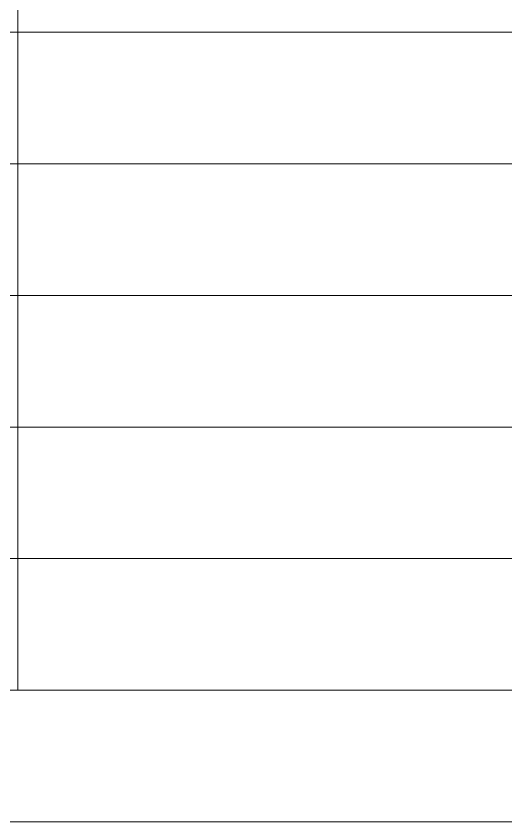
# Model space of a CAD drawing. Header units: millimetres. Extents: x 1982 to 10001982, y -1005230 to 4320529.
# Drawn here: x 2161247 to 2164967, y 1260756 to 1266879 of the extents above; entities that cross this region are included whole.
import ezdxf

# ---------------------------------------------------------------- set-up
doc = ezdxf.new("R2010")
doc.units = ezdxf.units.MM
doc.layers.add('Level 63', color=7, linetype='Continuous', lineweight=0)

msp = doc.modelspace()

# ---------------------------------------------------------------- linework, layer by layer
at = {"layer": 'Level 63', "color": 7, "linetype": 'Continuous', "lineweight": 13}
msp.add_line((2161259.386, 1272756.222), (2161259.386, 1261756.222), dxfattribs=at)
at = {"layer": 'Level 63', "color": 7, "linetype": 'Continuous', "lineweight": 0}
for p, q in [((2157259.386, 1266756.222), (2170259.386, 1266756.222)), ((2157259.386, 1265756.222), (2170259.386, 1265756.222)), ((2157259.386, 1264756.222), (2170259.386, 1264756.222)), ((2157259.386, 1263756.222), (2170259.386, 1263756.222)), ((2157259.386, 1262756.222), (2170259.386, 1262756.222))]:
    msp.add_line(p, q, dxfattribs=at)
at = {"layer": 'Level 63', "color": 7, "linetype": 'Continuous', "lineweight": 13}
msp.add_lwpolyline([(2069109.386, 1320156.222), (2195259.386, 1320156.222), (2195259.386, 1260756.222), (2069109.386, 1260756.222)], close=True, dxfattribs=at)
msp.add_3dface([(2073109.386, 1261756.222), (2194259.386, 1261756.222), (2194259.386, 1319156.222), (2073109.386, 1319156.222)], dxfattribs=at)

doc.saveas('drawing.dxf')
